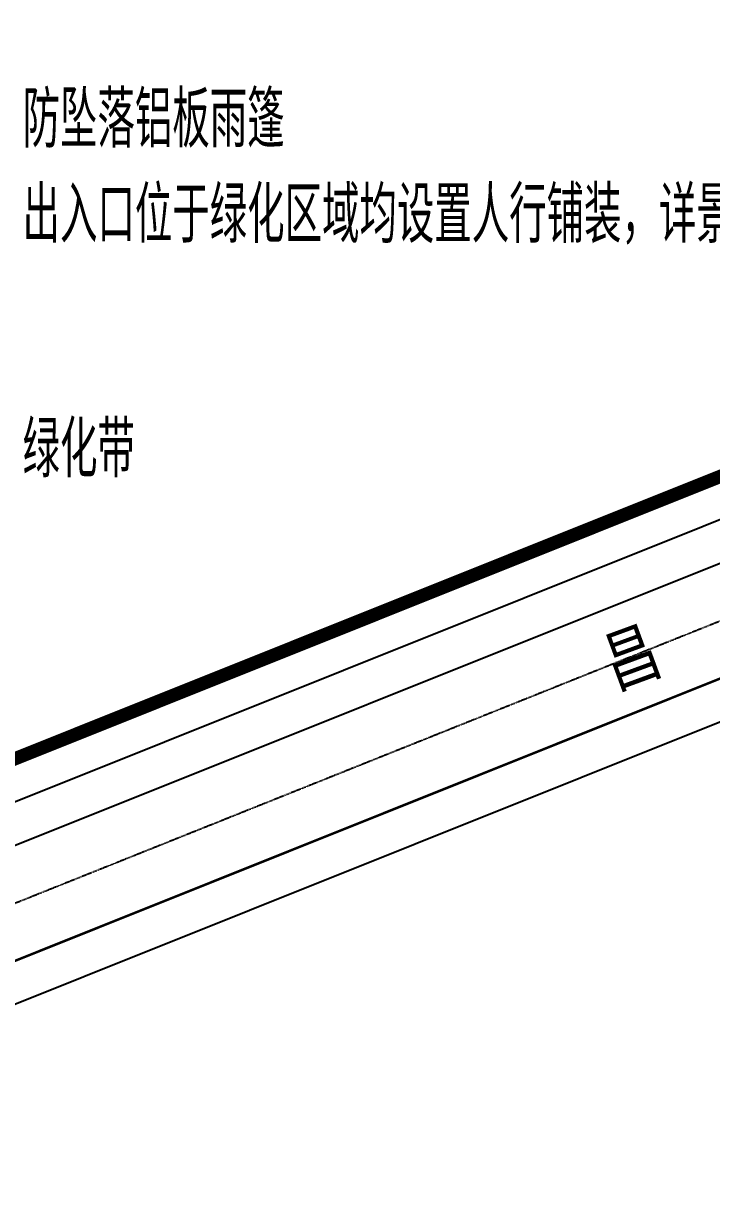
# Model space of a CAD drawing. Extents: x -23635 to 24049, y 82 to 60890.
# Drawn here: x -3291 to -2777, y 3152 to 4018 of the extents above; entities that cross this region are included whole.
import ezdxf
from ezdxf.enums import TextEntityAlignment as Align
from ezdxf.xclip import XClip

# ---------------------------------------------------------------- set-up
doc = ezdxf.new("R2010")
doc.units = 0
doc.linetypes.add('CENTER', pattern=[2, 1.25, -0.25, 0.25, -0.25])
doc.linetypes.add('DASHDOT', pattern=[1, 0.5, -0.25, 0, -0.25])
for name, color, linetype in [('0-HX', 1, 'Continuous'), ('JT-路缘石线', 5, 'Continuous'), ('JT-道路中心线', 1, 'DASHDOT'), ('JT-道路名称', 7, 'Continuous'), ('JT-道路红线', 7, 'Continuous'), ('TEXT', 7, 'Continuous')]:
    doc.layers.add(name, color=color, linetype=linetype)
doc.styles.add('DHTEXT-1', font='ROMANS.shx', dxfattribs={"width": 0.7, "bigfont": 'CHINESE.shx'})
doc.styles.get("Standard").update_dxf_attribs({"font": 'romans.shx', "bigfont": 'chinese.shx'})

# ---------------------------------------------------------------- blocks, each defined once
blk = doc.blocks.new('20250902102241')
at = {"layer": '0-HX', "linetype": 'CENTER', "ltscale": 0.2, "const_width": 1000}
blk.add_lwpolyline([(86418.98, 332982.491), (15347.671, 308989.336), (15347.671, 308989.336), (7772.067, 298410.898), (7772.067, 298410.898), (7855.288, 261743.902), (7855.288, 261743.902), (4400.304, 241734.115), (4400.304, 241734.115), (4632.788, 139250.368), (14420.809, 131084.846), (14420.809, 131084.846), (141912.961, 182156.351)], dxfattribs=at)
at = {"layer": 'JT-路缘石线', "ltscale": 10}
blk.add_line((12382.236, 123804.042), (143985.801, 176522.616), dxfattribs=at)
for points in [[(146749.614, 169010.895), (4257.667, 111930.641), (3326.378, 111510.737), (2434.215, 111013.167), (1587.52, 110441.541), (792.557, 109799.976), (55.066, 109093.143), (-619.666, 108326.075), (-1226.721, 107504.525), (-1761.724, 106634.259), (-2220.723, 105721.631), (-2600.414, 104773.292), (-2898.189, 103796.061), (-3111.77, 102797.064), (-3239.578, 101783.595), (-3280.76, 100762.893), (-3056.529, 1900.861, 0.447941245), (-824.987, -81.154), (-51.909, 8.954)], [(146759.153, 168984.969), (4309.575, 111921.688), (3378.287, 111501.784), (2486.124, 111004.213), (1639.428, 110432.587), (844.465, 109791.023), (106.974, 109084.189), (-567.757, 108317.122), (-1174.813, 107495.571), (-1709.815, 106625.305), (-2168.815, 105712.677), (-2548.505, 104764.338), (-2846.281, 103787.107), (-3059.862, 102788.11), (-3187.67, 101774.641), (-3228.852, 100753.939), (-3004.62, 1891.907, 0.447941245), (-773.078, -90.108), (0, 0)]]:
    blk.add_lwpolyline(points, format="xyb", dxfattribs=at)
at = {"layer": 'JT-道路中心线', "flags": 128}
blk.add_lwpolyline([(145377.257, 172740.802), (-10251.365, 110398.149)], dxfattribs=at)
at = {"layer": 'JT-道路红线'}
for points in [[(142949.385, 179339.472), (11764.584, 126788.695), (-362.476, 136905.459), (-601.169, 242157.005)], [(-51.909, 8.954), (-271.588, 96874.178), (8989.449, 110594.024), (147786.048, 166193.99)], [(-51.894, 8.959), (-271.574, 96874.184), (8989.463, 110594.029), (147786.048, 166193.99)]]:
    blk.add_lwpolyline(points, dxfattribs=at)
at = {"layer": 'JT-道路名称'}
blk.add_text('昌', height=4200, rotation=20.20026887, dxfattribs=at).set_placement((85856.148, 146521.305))

msp = doc.modelspace()

# ---------------------------------------------------------------- block references
at = {"ltscale": 1000}
ref = msp.add_blockref('20250902102241', (-3706.61, 2052.02), dxfattribs=dict(at, xscale=0.01, yscale=0.01, zscale=0.01))
XClip(ref).set_block_clipping_path([(-317074.0745631605, -93445.7805971894), (132623.1583249196, 357657.8347154614)])

# ---------------------------------------------------------------- texts
at = {"layer": 'TEXT', "ltscale": 120, "style": 'DHTEXT-1', "width": 0.7}
for s, p in [('防坠落铝板雨篷', (-3291.39, 3946.52)), ('出入口位于绿化区域均设置人行铺装，详景观', (-3291.39, 3875.34)), ('绿化带', (-3291.39, 3700.21))]:
    msp.add_text(s, height=42, dxfattribs=at).set_placement(p, align=Align.MIDDLE_LEFT)

doc.saveas('drawing.dxf')
